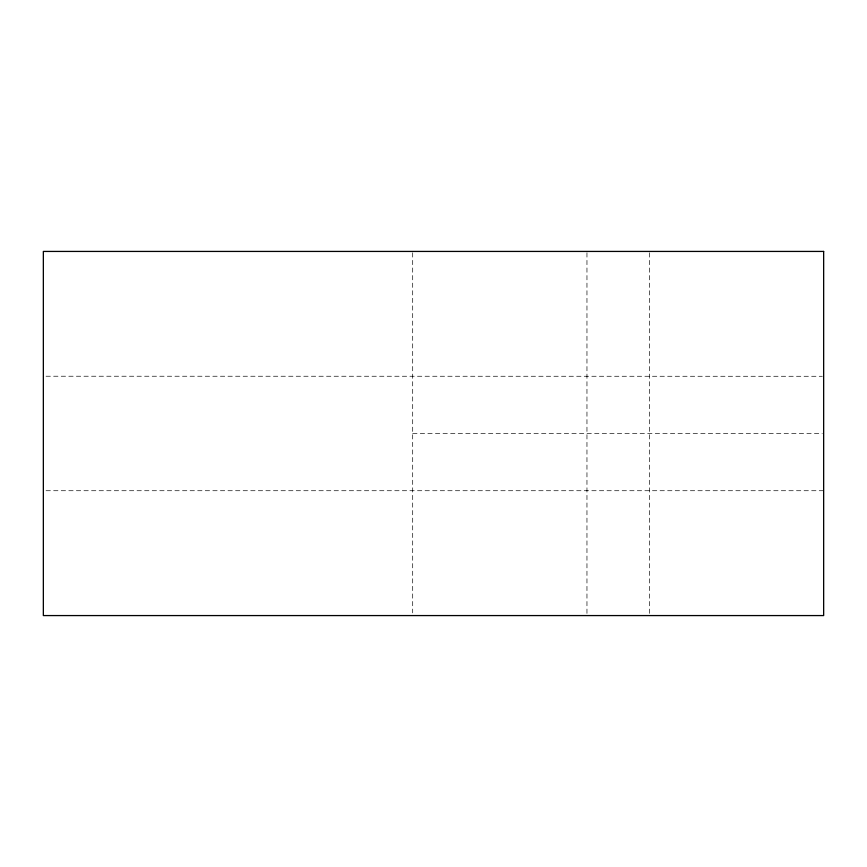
<?xml version="1.0" encoding="UTF-8"?>
<svg xmlns="http://www.w3.org/2000/svg" width="867" height="867" viewBox="0 0 867 867"><rect width="100%" height="100%" fill="white"/><g stroke="black" fill="none" stroke-linecap="round" stroke-linejoin="round"><path stroke-width="0.65" stroke-dasharray="4.33 3.25" d="M46.059 376.224L822.295 376.278M412.692 433.5L822.295 433.5M46.059 490.722L823.65 490.722M649.383 252.785L649.383 615.57M586.959 252.785L586.959 615.57M412.692 252.774L412.692 612.871"/><path stroke-width="1.3" d="M823.65 251.43L43.35 251.43L43.35 615.57L823.65 615.57L823.65 251.43"/></g></svg>
